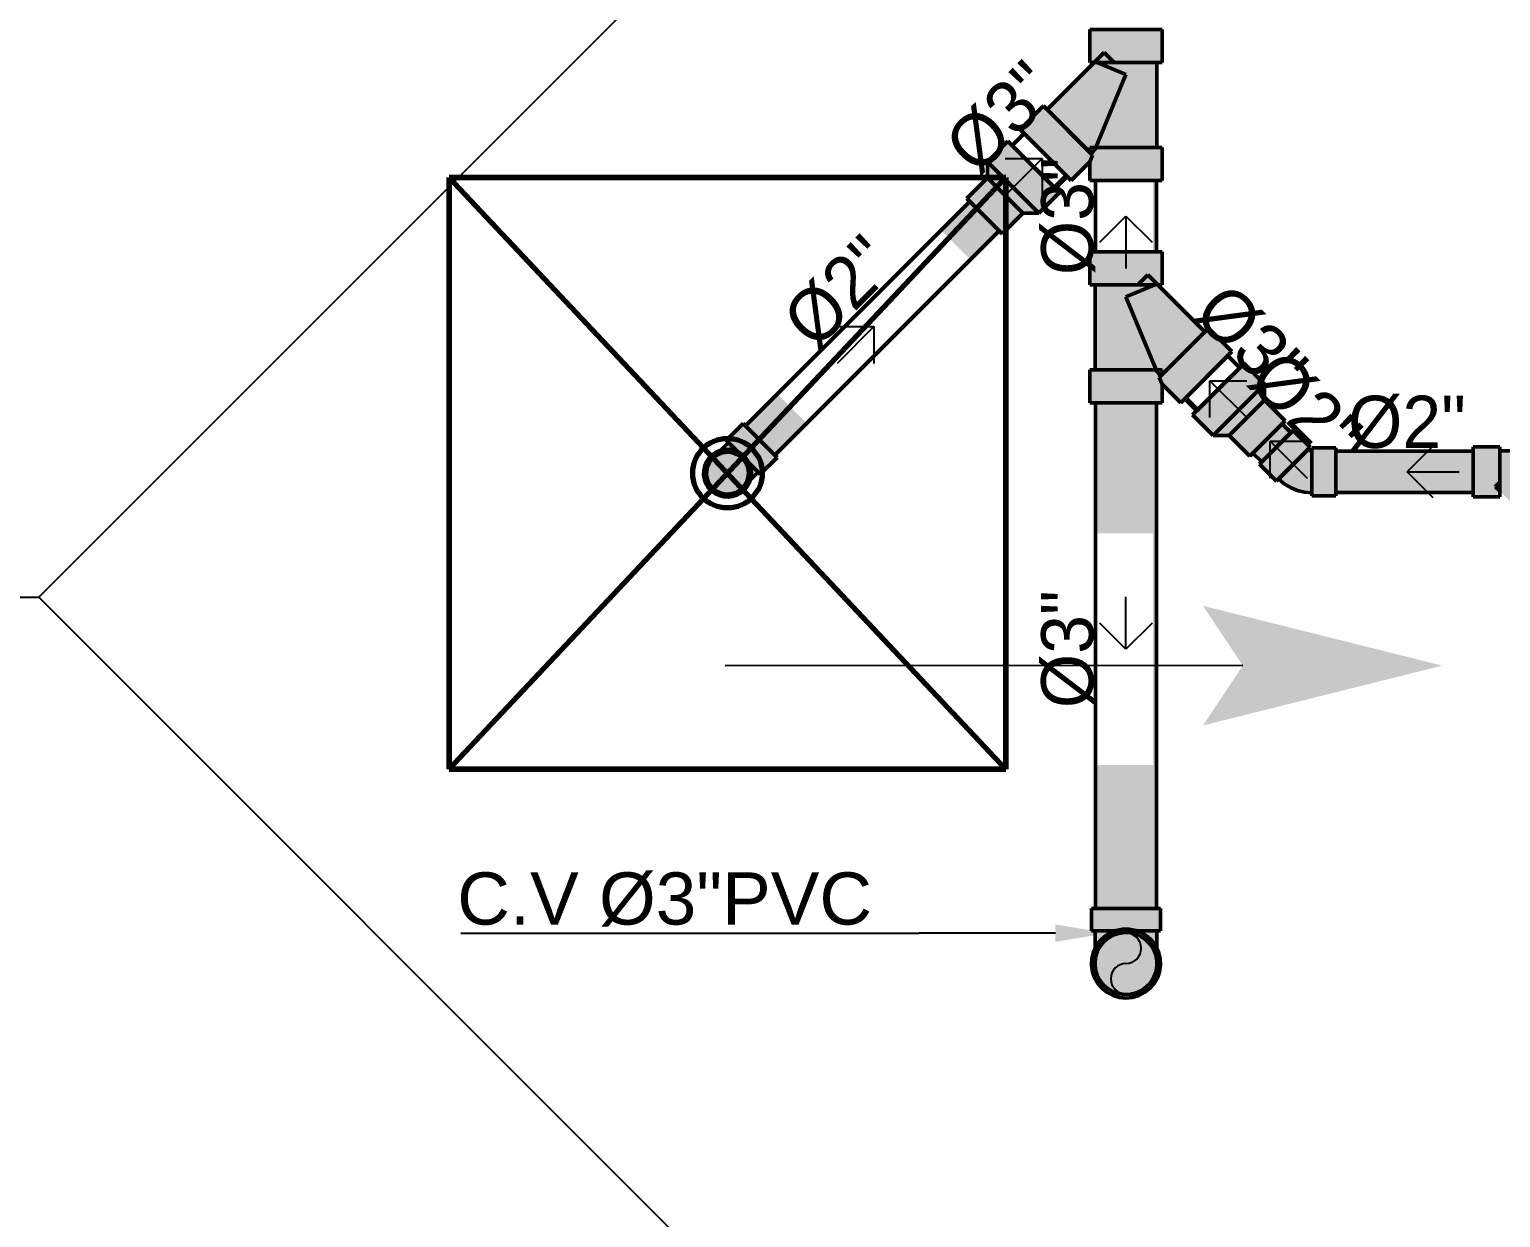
# Model space of a CAD drawing. Header units: metres. Extents: x -232 to 581, y 30 to 789.
# Drawn here: x 344.276 to 346.423, y 397.31 to 399.044 of the extents above; entities that cross this region are included whole.
import ezdxf

# ---------------------------------------------------------------- set-up
doc = ezdxf.new("R2010")
doc.units = ezdxf.units.M
doc.layers.add('_electricos-Leyenda', color=7, linetype='Continuous')
doc.layers.add('M-SY-PIPE-STANDARD-Drenaje Ventilacion', color=254, linetype='Continuous')
doc.layers.add('G-Risr-Std-Nplt', color=7, linetype='Continuous', lineweight=18, plot=False)
doc.layers.add('M-SY-PIPE-STANDARD-Drenaje Sanitario', color=7, linetype='Continuous', true_color=0x726558)
doc.layers.add('P-Fixt-Sho', color=94, linetype='Continuous', lineweight=70)
doc.styles.add('DS-CAST-01', font='GOTHIC.TTF', dxfattribs={"height": 3})
doc.styles.add('Schedule-Header', font='arial.ttf')

# ---------------------------------------------------------------- blocks, each defined once
blk = doc.blocks.new('za_arrw5')
at = {"lineweight": 13}
for points in [[(-1, 0.25), (0, 0), (-0.8333, 0)], [(-1, -0.25), (0, 0), (-0.8333, 0)]]:
    blk.add_solid(points, dxfattribs=at)
blk = doc.blocks.new('TECHO ARQ 20.03')
at = {"layer": '_electricos-Leyenda', "color": 30, "true_color": 0xf8991e}
for p, q in [((223.3305, 121.7649), (221.1805, 119.6149)), ((219.5805, 119.6149), (221.1805, 119.6149)), ((223.3305, 117.4649), (221.1805, 119.6149)), ((222.9378, 119.515), (222.1823, 119.5149))]:
    blk.add_line(p, q, dxfattribs=at)
at = {"layer": '_electricos-Leyenda', "color": 30, "true_color": 0xf8991e, "xscale": 0.3491189357928305, "yscale": 0.3491189357928305, "zscale": 0.3491189357928305, "rotation": 0.002738726620007072}
blk.add_blockref('za_arrw5', (223.2287, 119.515), dxfattribs=at)
blk = doc.blocks.new('Aecb_Duct_Rnd_2Line_Open')
at = {"layer": 'G-Risr-Std-Nplt', "color": 0, "linetype": 'ByBlock', "lineweight": -2}
blk.add_circle((0, 0), 1, dxfattribs=at)
blk = doc.blocks.new('_Open90')
at = {"color": 0, "linetype": 'ByBlock', "lineweight": -2}
for p, q in [((-0.5, 0.5), (0, 0)), ((0, 0), (-1, 0)), ((0, 0), (-0.5, -0.5))]:
    blk.add_line(p, q, dxfattribs=at)
blk = doc.blocks.new('Aecb_Othr_Rnd_2Line_PipeBreak_Patt_Rise')
at = {"linetype": 'ByBlock', "lineweight": -2}
blk.add_hatch(color=0, dxfattribs=at).paths.add_polyline_path([(1, 0, 0.414214), (0, 1, -1), (0, 0, 1), (0, -1, 0.414214)])
at = {"color": 0, "linetype": 'ByBlock', "lineweight": -2}
for centre, start, end in [((0, 0.5), 270, 90), ((0, -0.5), 90, 270)]:
    blk.add_arc(centre, 0.5, start, end, dxfattribs=at)
at = {"layer": 'G-Risr-Std-Nplt', "color": 0, "linetype": 'ByBlock', "lineweight": -2}
blk.add_circle((0, 0), 1, dxfattribs=at)
blk = doc.blocks.new('DR 20.03.26 LN09')
at = {"layer": 'M-SY-PIPE-STANDARD-Drenaje Sanitario', "linetype": 'Continuous', "lineweight": 50}
for points in [[(-9524.385, -2344.163), (-9525.733, -2345.511), (-9522.794, -2348.45), (-9521.723, -2347.38), (-9521.723, -2348.456), (-9517.567, -2348.456), (-9517.567, -2346.55), (-9517.864, -2346.55), (-9517.864, -2341.675), (-9517.567, -2341.675), (-9517.567, -2339.769), (-9521.723, -2339.769), (-9521.723, -2341.675), (-9521.477, -2341.675), (-9524.175, -2344.373)], [(-9527.615, -2348.299), (-9528.797, -2349.481), (-9526.764, -2351.514), (-9525.582, -2350.332), (-9524.654, -2350.332), (-9523.471, -2349.15), (-9526.432, -2346.189), (-9527.615, -2347.371)], [(-9523.714, -2348.907), (-9523.026, -2348.218), (-9523.168, -2348.076), (-9523.856, -2348.765)], [(-9517.895, -2352.544), (-9517.895, -2348.456), (-9518.096, -2348.456), (-9518.096, -2352.544)], [(-9526.941, -2351.337), (-9527.78, -2350.498), (-9528.62, -2349.658), (-9530.27, -2351.308), (-9528.591, -2352.987)], [(-9521.723, -2359.325), (-9521.723, -2361.231), (-9519.645, -2361.231), (-9517.567, -2361.231), (-9517.567, -2360.155), (-9516.496, -2361.225), (-9513.557, -2358.286), (-9514.905, -2356.938), (-9515.115, -2357.148), (-9517.814, -2354.45), (-9517.567, -2354.45), (-9517.567, -2352.544), (-9519.645, -2352.544), (-9521.723, -2352.544), (-9521.723, -2354.45), (-9521.426, -2354.45), (-9521.426, -2359.325)], [(-9514.338, -2360.444), (-9515.819, -2361.925), (-9514.637, -2363.107), (-9513.709, -2363.107), (-9512.527, -2364.289), (-9511.51, -2363.273), (-9510.494, -2362.256), (-9511.676, -2361.074), (-9511.676, -2360.146), (-9512.858, -2358.964)], [(-9541.514, -2362.552), (-9540.675, -2363.392), (-9539.835, -2364.232), (-9537.996, -2362.393), (-9539.675, -2360.713)], [(-9516.264, -2360.993), (-9515.576, -2361.682), (-9515.434, -2361.54), (-9516.122, -2360.851)], [(-9542.498, -2363.513), (-9542.933, -2363.949), (-9542.921, -2363.95), (-9542.972, -2363.961), (-9543.212, -2364.063), (-9543.428, -2364.21), (-9543.613, -2364.395), (-9543.76, -2364.611), (-9543.863, -2364.852), (-9543.918, -2365.107), (-9543.924, -2365.368), (-9543.881, -2365.626), (-9543.79, -2365.871), (-9543.654, -2366.094), (-9543.478, -2366.288), (-9543.269, -2366.444), (-9543.033, -2366.559), (-9542.781, -2366.626), (-9542.52, -2366.645), (-9542.261, -2366.614), (-9542.012, -2366.534), (-9541.782, -2366.409), (-9541.581, -2366.242), (-9541.414, -2366.041), (-9541.289, -2365.811), (-9541.232, -2365.635), (-9541.231, -2365.65), (-9540.796, -2365.215), (-9540.675, -2365.336), (-9539.702, -2364.364), (-9541.647, -2362.42), (-9542.619, -2363.392)], [(-9511.51, -2363.273), (-9512.35, -2364.112), (-9511.842, -2364.62), (-9511.002, -2363.781), (-9510.162, -2362.941), (-9510.67, -2362.433)], [(-9510.03, -2362.808), (-9511.974, -2364.753), (-9511.002, -2365.725), (-9510.88, -2365.604), (-9510.557, -2365.88), (-9510.194, -2366.102), (-9509.801, -2366.265), (-9509.387, -2366.365), (-9508.963, -2366.398), (-9508.963, -2366.57), (-9507.588, -2366.57), (-9507.588, -2363.82), (-9508.963, -2363.82), (-9508.963, -2363.992), (-9509.011, -2363.988), (-9509.057, -2363.977), (-9509.102, -2363.958), (-9509.142, -2363.933), (-9509.179, -2363.902), (-9509.057, -2363.781)], [(-9543.906, -2365.141), (-9543.906, -2365.399), (-9543.857, -2365.653), (-9543.761, -2365.893), (-9543.621, -2366.111), (-9543.443, -2366.298), (-9543.233, -2366.448), (-9542.997, -2366.555), (-9542.746, -2366.616), (-9542.488, -2366.628), (-9542.232, -2366.591), (-9541.988, -2366.507), (-9541.764, -2366.378), (-9541.569, -2366.208), (-9541.409, -2366.005), (-9541.291, -2365.775), (-9541.218, -2365.527), (-9541.193, -2365.27), (-9541.218, -2365.013), (-9541.291, -2364.765), (-9541.409, -2364.535), (-9541.569, -2364.332), (-9541.764, -2364.163), (-9541.988, -2364.034), (-9542.232, -2363.949), (-9542.488, -2363.912), (-9542.746, -2363.925), (-9542.997, -2363.986), (-9543.233, -2364.093), (-9543.443, -2364.243), (-9543.621, -2364.43), (-9543.761, -2364.647), (-9543.857, -2364.887)], [(-9543.719, -2365.045), (-9543.74, -2365.27), (-9543.719, -2365.495), (-9543.655, -2365.712), (-9543.552, -2365.912), (-9543.412, -2366.09), (-9543.242, -2366.238), (-9543.046, -2366.35), (-9542.833, -2366.424), (-9542.609, -2366.456), (-9542.384, -2366.446), (-9542.164, -2366.392), (-9541.959, -2366.299), (-9541.775, -2366.168), (-9541.619, -2366.004), (-9541.497, -2365.814), (-9541.413, -2365.605), (-9541.371, -2365.383), (-9541.371, -2365.157), (-9541.413, -2364.936), (-9541.497, -2364.726), (-9541.619, -2364.536), (-9541.775, -2364.373), (-9541.959, -2364.242), (-9542.164, -2364.148), (-9542.384, -2364.095), (-9542.609, -2364.084), (-9542.833, -2364.116), (-9543.046, -2364.19), (-9543.242, -2364.303), (-9543.412, -2364.451), (-9543.552, -2364.628), (-9543.655, -2364.829)], [(-9507.588, -2365.195), (-9507.588, -2366.382), (-9499.691, -2366.382), (-9499.691, -2365.195), (-9499.691, -2364.007), (-9507.588, -2364.007)], [(-9499.691, -2363.757), (-9499.691, -2366.632), (-9498.16, -2366.632), (-9498.16, -2366.398), (-9498.064, -2366.398), (-9496.141, -2368.322), (-9496.306, -2368.487), (-9495.224, -2369.57), (-9493.191, -2367.537), (-9494.096, -2366.632), (-9492.816, -2366.632), (-9492.816, -2363.757), (-9494.347, -2363.757), (-9494.347, -2363.992), (-9498.16, -2363.992), (-9498.16, -2363.757)]]:
    blk.add_hatch(color=251, dxfattribs=at).paths.add_polyline_path(points, flags=0)
at = {"layer": 'M-SY-PIPE-STANDARD-Drenaje Ventilacion', "linetype": 'Continuous', "lineweight": 50}
for points in [[(-9521.395, -2390.291), (-9519.645, -2390.291), (-9517.895, -2390.291), (-9517.895, -2361.231), (-9519.645, -2361.231), (-9521.395, -2361.231), (-9521.395, -2368.734), (-9518.096, -2368.734), (-9518.096, -2382.035), (-9521.395, -2382.035)], [(-9521.63, -2390.291), (-9521.63, -2391.573), (-9521.426, -2391.573), (-9521.426, -2392.573), (-9521.411, -2392.56), (-9521.52, -2392.799), (-9521.609, -2393.165), (-9521.627, -2393.542), (-9521.574, -2393.916), (-9521.45, -2394.272), (-9521.262, -2394.599), (-9521.015, -2394.884), (-9520.718, -2395.117), (-9520.383, -2395.29), (-9520.021, -2395.396), (-9519.645, -2395.432), (-9519.27, -2395.396), (-9518.908, -2395.29), (-9518.572, -2395.117), (-9518.276, -2394.884), (-9518.029, -2394.599), (-9517.84, -2394.272), (-9517.717, -2393.916), (-9517.663, -2393.542), (-9517.681, -2393.165), (-9517.77, -2392.799), (-9517.879, -2392.56), (-9517.864, -2392.573), (-9517.864, -2391.573), (-9517.661, -2391.573), (-9517.661, -2390.291)], [(-9521.387, -2393.281), (-9521.387, -2393.614), (-9521.324, -2393.941), (-9521.201, -2394.25), (-9521.021, -2394.53), (-9520.791, -2394.77), (-9520.52, -2394.963), (-9520.218, -2395.101), (-9519.894, -2395.18), (-9519.562, -2395.196), (-9519.233, -2395.148), (-9518.918, -2395.04), (-9518.63, -2394.873), (-9518.379, -2394.655), (-9518.173, -2394.394), (-9518.021, -2394.098), (-9517.927, -2393.779), (-9517.895, -2393.448), (-9517.927, -2393.117), (-9518.021, -2392.797), (-9518.173, -2392.502), (-9518.379, -2392.24), (-9518.63, -2392.022), (-9518.918, -2391.856), (-9519.233, -2391.747), (-9519.562, -2391.7), (-9519.894, -2391.716), (-9520.218, -2391.794), (-9520.52, -2391.932), (-9520.791, -2392.125), (-9521.021, -2392.366), (-9521.201, -2392.646), (-9521.324, -2392.955)]]:
    blk.add_hatch(color=254, dxfattribs=at).paths.add_polyline_path(points, flags=0)
at = {"layer": 'M-SY-PIPE-STANDARD-Drenaje Sanitario', "color": 251, "linetype": 'Continuous', "lineweight": 50}
for points in [[(-9517.567, -2339.769), (-9521.723, -2339.769)], [(-9521.723, -2339.769), (-9521.723, -2341.675)], [(-9517.567, -2339.769), (-9517.567, -2341.675)], [(-9524.175, -2344.373), (-9520.905, -2341.103)], [(-9520.905, -2341.103), (-9520.333, -2341.675)], [(-9521.723, -2341.675), (-9517.567, -2341.675)], [(-9519.645, -2342.363), (-9521.38, -2346.55)], [(-9520.333, -2341.675), (-9521.305, -2341.675)], [(-9521.305, -2341.675), (-9519.645, -2342.363)], [(-9517.864, -2341.675), (-9520.333, -2341.675)], [(-9517.864, -2346.55), (-9517.864, -2341.675)], [(-9524.385, -2344.163), (-9525.733, -2345.511)], [(-9521.561, -2346.988), (-9524.385, -2344.163)], [(-9521.656, -2346.892), (-9524.175, -2344.373)], [(-9525.501, -2345.743), (-9526.189, -2346.432)], [(-9525.733, -2345.511), (-9522.794, -2348.45)], [(-9523.026, -2348.218), (-9525.501, -2345.743)], [(-9526.432, -2346.189), (-9527.615, -2347.371)], [(-9523.471, -2349.15), (-9526.432, -2346.189)], [(-9526.189, -2346.432), (-9523.714, -2348.907)], [(-9517.567, -2346.55), (-9521.723, -2346.55)], [(-9521.723, -2346.55), (-9521.723, -2346.825)], [(-9521.314, -2346.55), (-9521.656, -2346.892)], [(-9521.38, -2346.55), (-9521.314, -2346.55), (-9521.314, -2346.55)], [(-9521.38, -2346.55), (-9521.314, -2346.55)], [(-9517.864, -2346.55), (-9521.314, -2346.55)], [(-9517.567, -2346.55), (-9517.567, -2348.456)], [(-9527.615, -2348.299), (-9527.615, -2347.371)], [(-9527.615, -2347.371), (-9524.654, -2350.332)], [(-9527.615, -2347.371), (-9524.654, -2350.332)], [(-9521.723, -2347.38), (-9522.794, -2348.45)], [(-9521.723, -2347.38), (-9521.561, -2346.988)], [(-9521.723, -2347.38), (-9521.723, -2348.456)], [(-9527.615, -2348.299), (-9528.797, -2349.481)], [(-9525.582, -2350.332), (-9527.615, -2348.299)], [(-9525.582, -2350.332), (-9527.615, -2348.299)], [(-9523.714, -2348.907), (-9523.026, -2348.218)], [(-9523.471, -2349.15), (-9524.654, -2350.332)], [(-9521.723, -2348.456), (-9517.567, -2348.456)], [(-9521.395, -2348.456), (-9521.395, -2352.544)], [(-9517.895, -2348.456), (-9521.395, -2348.456)], [(-9517.895, -2352.544), (-9517.895, -2348.456)], [(-9528.62, -2349.658), (-9541.514, -2362.552)], [(-9528.797, -2349.481), (-9526.764, -2351.514)], [(-9526.941, -2351.337), (-9528.62, -2349.658)], [(-9525.582, -2350.332), (-9526.764, -2351.514)], [(-9524.654, -2350.332), (-9525.582, -2350.332)], [(-9539.835, -2364.232), (-9526.941, -2351.337)], [(-9519.645, -2352.544), (-9521.723, -2352.544)], [(-9521.723, -2352.544), (-9521.723, -2354.45)], [(-9521.395, -2352.544), (-9517.895, -2352.544)], [(-9517.567, -2352.544), (-9519.645, -2352.544)], [(-9517.567, -2352.544), (-9517.567, -2354.45)], [(-9518.958, -2354.45), (-9518.386, -2353.878)], [(-9518.386, -2353.878), (-9515.115, -2357.148)], [(-9521.723, -2354.45), (-9519.645, -2354.45)], [(-9521.426, -2354.45), (-9521.426, -2359.325)], [(-9521.426, -2354.45), (-9518.958, -2354.45)], [(-9519.645, -2355.137), (-9517.985, -2354.45)], [(-9519.645, -2354.45), (-9517.567, -2354.45)], [(-9517.985, -2354.45), (-9518.958, -2354.45)], [(-9517.911, -2359.325), (-9519.645, -2355.137)], [(-9514.905, -2356.938), (-9517.729, -2359.762)], [(-9515.115, -2357.148), (-9517.634, -2359.667)], [(-9514.905, -2356.938), (-9513.557, -2358.286)], [(-9516.496, -2361.225), (-9513.557, -2358.286)], [(-9513.789, -2358.518), (-9516.264, -2360.993)], [(-9513.101, -2359.207), (-9513.789, -2358.518)], [(-9519.645, -2359.325), (-9521.723, -2359.325)], [(-9521.723, -2359.325), (-9521.723, -2361.231)], [(-9521.426, -2359.325), (-9517.977, -2359.325)], [(-9517.567, -2359.325), (-9519.645, -2359.325)], [(-9517.634, -2359.667), (-9517.977, -2359.325)], [(-9517.977, -2359.325), (-9517.977, -2359.325), (-9517.911, -2359.325)], [(-9517.977, -2359.325), (-9517.911, -2359.325)], [(-9517.567, -2359.325), (-9517.567, -2359.6)], [(-9515.576, -2361.682), (-9513.101, -2359.207)], [(-9512.858, -2358.964), (-9514.338, -2360.444)], [(-9512.858, -2358.964), (-9511.676, -2360.146)], [(-9517.729, -2359.762), (-9517.567, -2360.155)], [(-9517.567, -2360.155), (-9516.496, -2361.225)], [(-9517.567, -2360.155), (-9517.567, -2361.231)], [(-9514.637, -2363.107), (-9511.676, -2360.146)], [(-9513.156, -2361.626), (-9511.676, -2360.146)], [(-9511.676, -2360.146), (-9511.676, -2361.074)], [(-9516.264, -2360.993), (-9515.576, -2361.682)], [(-9514.338, -2360.444), (-9515.819, -2361.925)], [(-9521.723, -2361.231), (-9519.645, -2361.231)], [(-9519.645, -2361.231), (-9517.567, -2361.231)], [(-9514.637, -2363.107), (-9513.156, -2361.626)], [(-9511.676, -2361.074), (-9513.709, -2363.107)], [(-9511.676, -2361.074), (-9512.692, -2362.09)], [(-9511.676, -2361.074), (-9510.494, -2362.256)], [(-9542.619, -2363.392), (-9541.647, -2362.42)], [(-9539.702, -2364.364), (-9541.647, -2362.42)], [(-9541.514, -2362.552), (-9539.835, -2364.232)], [(-9515.819, -2361.925), (-9514.637, -2363.107)], [(-9512.692, -2362.09), (-9513.709, -2363.107)], [(-9510.67, -2362.433), (-9512.35, -2364.112)], [(-9511.51, -2363.273), (-9510.494, -2362.256)], [(-9510.162, -2362.941), (-9510.67, -2362.433)], [(-9542.498, -2363.513), (-9543.404, -2364.419)], [(-9542.619, -2363.392), (-9542, -2364.011)], [(-9540.796, -2365.215), (-9542.498, -2363.513)], [(-9513.709, -2363.107), (-9514.637, -2363.107)], [(-9513.709, -2363.107), (-9512.527, -2364.289)], [(-9512.527, -2364.289), (-9511.51, -2363.273)], [(-9510.03, -2362.808), (-9511.974, -2364.753)], [(-9511.842, -2364.62), (-9510.162, -2362.941)], [(-9509.057, -2363.781), (-9510.03, -2362.808)], [(-9541.581, -2366.242), (-9541.414, -2366.041), (-9541.289, -2365.811), (-9541.209, -2365.563), (-9541.178, -2365.303), (-9541.197, -2365.042), (-9541.265, -2364.79), (-9541.379, -2364.555), (-9541.535, -2364.345), (-9541.729, -2364.169), (-9541.952, -2364.033), (-9542.197, -2363.942), (-9542.455, -2363.899), (-9542.716, -2363.905), (-9542.972, -2363.961), (-9543.212, -2364.063), (-9543.428, -2364.21), (-9543.613, -2364.395), (-9543.76, -2364.611), (-9543.863, -2364.852), (-9543.918, -2365.107), (-9543.924, -2365.368), (-9543.881, -2365.626), (-9543.79, -2365.871), (-9543.654, -2366.094), (-9543.478, -2366.288), (-9543.269, -2366.444), (-9543.033, -2366.559), (-9542.781, -2366.626), (-9542.52, -2366.645), (-9542.261, -2366.614), (-9542.012, -2366.534), (-9541.782, -2366.409), (-9541.581, -2366.242)], [(-9541.193, -2365.27), (-9541.218, -2365.527), (-9541.291, -2365.775), (-9541.409, -2366.005), (-9541.569, -2366.208), (-9541.764, -2366.378), (-9541.988, -2366.507), (-9542.232, -2366.591), (-9542.488, -2366.628), (-9542.746, -2366.616), (-9542.997, -2366.555), (-9543.233, -2366.448), (-9543.443, -2366.298), (-9543.621, -2366.111), (-9543.761, -2365.893), (-9543.857, -2365.653), (-9543.906, -2365.399), (-9543.906, -2365.141), (-9543.857, -2364.887), (-9543.761, -2364.647), (-9543.621, -2364.43), (-9543.443, -2364.243), (-9543.233, -2364.093), (-9542.997, -2363.986), (-9542.746, -2363.925), (-9542.488, -2363.912), (-9542.232, -2363.949), (-9541.988, -2364.034), (-9541.764, -2364.163), (-9541.569, -2364.332), (-9541.409, -2364.535), (-9541.291, -2364.765), (-9541.218, -2365.013), (-9541.193, -2365.27)], [(-9541.702, -2366.121), (-9541.556, -2365.945), (-9541.447, -2365.744), (-9541.377, -2365.526), (-9541.35, -2365.299), (-9541.366, -2365.071), (-9541.426, -2364.85), (-9541.526, -2364.644), (-9541.663, -2364.461), (-9541.832, -2364.307), (-9542.027, -2364.188), (-9542.241, -2364.108), (-9542.467, -2364.07), (-9542.696, -2364.076), (-9542.919, -2364.124), (-9543.129, -2364.214), (-9543.319, -2364.342), (-9543.481, -2364.504), (-9543.609, -2364.694), (-9543.699, -2364.904), (-9543.748, -2365.127), (-9543.753, -2365.356), (-9543.715, -2365.582), (-9543.635, -2365.796), (-9543.516, -2365.991), (-9543.362, -2366.16), (-9543.179, -2366.298), (-9542.973, -2366.398), (-9542.752, -2366.457), (-9542.524, -2366.473), (-9542.297, -2366.446), (-9542.079, -2366.376), (-9541.879, -2366.267), (-9541.702, -2366.121)], [(-9540.675, -2365.336), (-9539.702, -2364.364)], [(-9512.35, -2364.112), (-9511.842, -2364.62)], [(-9511.002, -2365.725), (-9509.057, -2363.781)], [(-9510.88, -2365.604), (-9509.179, -2363.902)], [(-9509.179, -2363.902), (-9509.133, -2363.94), (-9509.08, -2363.968), (-9509.022, -2363.986), (-9508.963, -2363.992)], [(-9508.963, -2363.82), (-9508.963, -2366.57)], [(-9507.588, -2363.82), (-9508.963, -2363.82)], [(-9508.963, -2363.992), (-9508.963, -2366.398)], [(-9507.588, -2366.57), (-9507.588, -2363.82)], [(-9499.691, -2364.007), (-9507.588, -2364.007)], [(-9507.588, -2364.007), (-9507.588, -2366.382)], [(-9499.691, -2363.757), (-9499.691, -2366.632)], [(-9499.691, -2363.757), (-9498.16, -2363.757)], [(-9499.691, -2366.382), (-9499.691, -2364.007)], [(-9498.16, -2366.632), (-9498.16, -2363.757)], [(-9498.16, -2365.789), (-9498.16, -2363.992)], [(-9498.16, -2363.992), (-9494.347, -2363.992)], [(-9541.702, -2366.121), (-9540.796, -2365.215)], [(-9541.294, -2364.717), (-9540.675, -2365.336)], [(-9511.002, -2365.725), (-9511.974, -2364.753)], [(-9508.963, -2366.398), (-9509.387, -2366.365), (-9509.801, -2366.265), (-9510.194, -2366.102), (-9510.557, -2365.88), (-9510.88, -2365.604)], [(-9498.417, -2366.046), (-9498.16, -2365.789)], [(-9498.16, -2366.303), (-9498.417, -2366.046)], [(-9498.16, -2365.789), (-9498.16, -2366.067), (-9498.16, -2366.067)], [(-9498.16, -2365.789), (-9498.16, -2366.303)], [(-9507.588, -2366.57), (-9508.963, -2366.57)], [(-9507.588, -2366.382), (-9499.691, -2366.382)], [(-9499.691, -2366.632), (-9498.16, -2366.632)], [(-9498.16, -2366.398), (-9498.16, -2366.303)], [(-9498.064, -2366.398), (-9498.16, -2366.398)]]:
    blk.add_lwpolyline(points, dxfattribs=at)
at = {"layer": 'M-SY-PIPE-STANDARD-Drenaje Ventilacion', "linetype": 'ByBlock', "lineweight": -2}
for p, q in [((-9557.877, -2391.7, -7.997), (-9531.525, -2391.7, -7.997)), ((-9527.616, -2391.7, -7.997), (-9531.525, -2391.7, -7.997)), ((-9523.705, -2391.7, -7.997), (-9527.616, -2391.7, -7.997))]:
    blk.add_line(p, q, dxfattribs=at)
at = {"layer": 'M-SY-PIPE-STANDARD-Drenaje Ventilacion', "color": 254, "linetype": 'Continuous', "lineweight": 50}
for points in [[(-9521.395, -2361.231), (-9521.395, -2390.291)], [(-9517.895, -2361.231), (-9521.395, -2361.231)], [(-9517.895, -2390.291), (-9517.895, -2361.231)], [(-9517.661, -2390.291), (-9521.63, -2390.291)], [(-9521.63, -2390.291), (-9521.63, -2391.573)], [(-9521.395, -2390.291), (-9517.895, -2390.291)], [(-9517.661, -2390.291), (-9517.661, -2391.573)], [(-9519.645, -2395.432), (-9519.27, -2395.396), (-9518.908, -2395.29), (-9518.572, -2395.117), (-9518.276, -2394.884), (-9518.029, -2394.599), (-9517.84, -2394.272), (-9517.717, -2393.916), (-9517.663, -2393.542), (-9517.681, -2393.165), (-9517.77, -2392.799), (-9517.927, -2392.456), (-9518.145, -2392.148), (-9518.418, -2391.888), (-9518.736, -2391.684), (-9519.086, -2391.544), (-9519.457, -2391.472), (-9519.834, -2391.472), (-9520.204, -2391.544), (-9520.554, -2391.684), (-9520.872, -2391.888), (-9521.145, -2392.148), (-9521.364, -2392.456), (-9521.52, -2392.799), (-9521.609, -2393.165), (-9521.627, -2393.542), (-9521.574, -2393.916), (-9521.45, -2394.272), (-9521.262, -2394.599), (-9521.015, -2394.884), (-9520.718, -2395.117), (-9520.383, -2395.29), (-9520.021, -2395.396), (-9519.645, -2395.432)], [(-9521.63, -2391.573), (-9520.295, -2391.573)], [(-9517.864, -2391.573), (-9521.426, -2391.573)], [(-9521.426, -2391.573), (-9521.426, -2393.448)], [(-9521.426, -2393.448), (-9521.394, -2393.785), (-9521.299, -2394.11), (-9521.144, -2394.411), (-9520.934, -2394.677), (-9520.678, -2394.899), (-9520.385, -2395.068), (-9520.065, -2395.179), (-9519.73, -2395.227), (-9519.392, -2395.211), (-9519.063, -2395.131), (-9518.755, -2394.99), (-9518.479, -2394.794), (-9518.245, -2394.549), (-9518.062, -2394.264), (-9517.936, -2393.95), (-9517.872, -2393.617), (-9517.872, -2393.278), (-9517.936, -2392.946), (-9518.062, -2392.632), (-9518.245, -2392.347), (-9518.479, -2392.102), (-9518.755, -2391.905), (-9519.063, -2391.764), (-9519.392, -2391.685), (-9519.73, -2391.669), (-9520.065, -2391.717), (-9520.385, -2391.827), (-9520.678, -2391.997), (-9520.934, -2392.219), (-9521.144, -2392.485), (-9521.299, -2392.786), (-9521.394, -2393.111), (-9521.426, -2393.448)], [(-9518.995, -2391.573), (-9517.661, -2391.573)], [(-9517.864, -2393.448), (-9517.864, -2391.573)]]:
    blk.add_lwpolyline(points, dxfattribs=at)
at = {"layer": 'M-SY-PIPE-STANDARD-Drenaje Ventilacion'}
blk.add_solid([(-9523.705, -2391.2, -7.997), (-9520.705, -2391.7, -7.997), (-9523.705, -2392.2, -7.997)], dxfattribs=at)
at = {"layer": 'P-Fixt-Sho', "color": 94, "linetype": 'Continuous', "lineweight": 70}
for p, q in [((-9558.553, -2348.27, 72), (-9556.633, -2348.27, 72)), ((-9558.553, -2382.27, 72), (-9558.553, -2348.27, 72)), ((-9556.633, -2348.27, 72), (-9528.473, -2348.27, 72)), ((-9528.473, -2348.27, 72), (-9526.553, -2348.27, 72)), ((-9526.553, -2348.27, 72), (-9526.553, -2382.27, 72)), ((-9555.993, -2350.99, 72), (-9555.91, -2350.99, 72)), ((-9529.196, -2350.99, 72), (-9529.113, -2350.99, 72)), ((-9526.553, -2382.27, 72), (-9558.553, -2382.27, 72))]:
    blk.add_line(p, q, dxfattribs=at)
at = {"layer": 'P-Fixt-Sho', "color": 94, "linetype": 'Continuous', "lineweight": 70, "extrusion": (-2.22045e-16, 1, 2.22045e-16)}
for p, q in [((-9526.553, -2348.27, 72), (-9558.553, -2348.27, 72)), ((-9558.553, -2348.27, 72), (-9558.553, -2382.27, 72)), ((-9558.553, -2382.27, 72), (-9526.553, -2348.27, 72)), ((-9526.553, -2382.27, 72), (-9558.553, -2348.27, 72)), ((-9526.553, -2382.27, 72), (-9526.553, -2348.27, 72)), ((-9558.553, -2382.27, 72), (-9526.553, -2382.27, 72))]:
    blk.add_line(p, q, dxfattribs=at)
at = {"layer": 'P-Fixt-Sho', "color": 94, "linetype": 'Continuous', "lineweight": 70}
blk.add_circle((-9542.553, -2365.27, 72), 2, dxfattribs=at)
at = {"layer": 'M-SY-PIPE-STANDARD-Drenaje Sanitario', "color": 251, "linetype": 'Continuous', "lineweight": -3, "ltscale": 0.5, "xscale": 1.1875, "yscale": 1.1875, "zscale": 1.1875}
blk.add_blockref('Aecb_Duct_Rnd_2Line_Open', (-9542.553, -2365.27), dxfattribs=at)
at = {"layer": 'M-SY-PIPE-STANDARD-Drenaje Ventilacion', "color": 254, "linetype": 'Continuous', "lineweight": -3}
for p, xscale, yscale, zscale, rotation in [((-9524.466, -2347.183), 3, 3, 3, 45.00000000000001), ((-9519.645, -2350.5), 3.000000000000003, 3.000000000000003, 3.000000000000003, 90), ((-9534.133, -2356.85), 3, 3, 3, 45.00000000000088), ((-9514.825, -2359.958), 3, 3, 3, 134.9999999999999), ((-9511.35, -2363.432), 2.999999999999998, 2.999999999999998, 2.999999999999998, 134.999999999984), ((-9503.492, -2365.195), 3, 3, 3, 180), ((-9519.645, -2375.385), 3, 3, 3, 270)]:
    blk.add_blockref('_Open90', p, dxfattribs=dict(at, xscale=xscale, yscale=yscale, zscale=zscale, rotation=rotation))
at = {"layer": 'M-SY-PIPE-STANDARD-Drenaje Ventilacion', "color": 254, "linetype": 'Continuous', "lineweight": -3, "ltscale": 0.5, "xscale": 1.75, "yscale": 1.75, "zscale": 1.75}
blk.add_blockref('Aecb_Othr_Rnd_2Line_PipeBreak_Patt_Rise', (-9519.645, -2393.448), dxfattribs=at)
at = {"layer": 'M-SY-PIPE-STANDARD-Drenaje Ventilacion', "style": 'Schedule-Header'}
blk.add_text('C.V Ø3"PVC', height=3, dxfattribs=at).set_placement((-9558.086, -2391.211, -7.997))
at = {"layer": 'M-SY-PIPE-STANDARD-Drenaje Ventilacion', "color": 254, "linetype": 'Continuous', "lineweight": -3, "char_height": 3, "attachment_point": 5, "style": 'DS-CAST-01'}
for s, insert, rotation in [('%%C3"', (-9526.813, -2344.835), 45), ('%%C3"', (-9522.965, -2350.5), 90), ('%%C2"', (-9536.127, -2354.856), 45), ('%%C3"', (-9512.477, -2357.61), 315), ('%%C2"', (-9509.356, -2361.438), 315), ('%%C3"', (-9522.965, -2375.385), 90)]:
    blk.add_mtext(s, dxfattribs=dict(at, insert=insert, rotation=rotation))
at = {"layer": 'M-SY-PIPE-STANDARD-Drenaje Ventilacion', "color": 254, "linetype": 'Continuous', "lineweight": -3, "insert": (-9503.492, -2362.375), "char_height": 3, "attachment_point": 5, "style": 'DS-CAST-01'}
blk.add_mtext('%%C2"', dxfattribs=at)

msp = doc.modelspace()

# ---------------------------------------------------------------- block references
at = {"color": 1}
msp.add_blockref('TECHO ARQ 20.03', (123.1094, 278.6006), dxfattribs=at)
at = {"layer": 'M-SY-PIPE-STANDARD-Drenaje Sanitario', "xscale": 0.02539304808409144, "yscale": 0.02539304808409144, "zscale": 0.02539304808409144}
msp.add_blockref('DR 20.03.26 LN09', (587.6094, 458.4578), dxfattribs=at)

doc.saveas('drawing.dxf')
